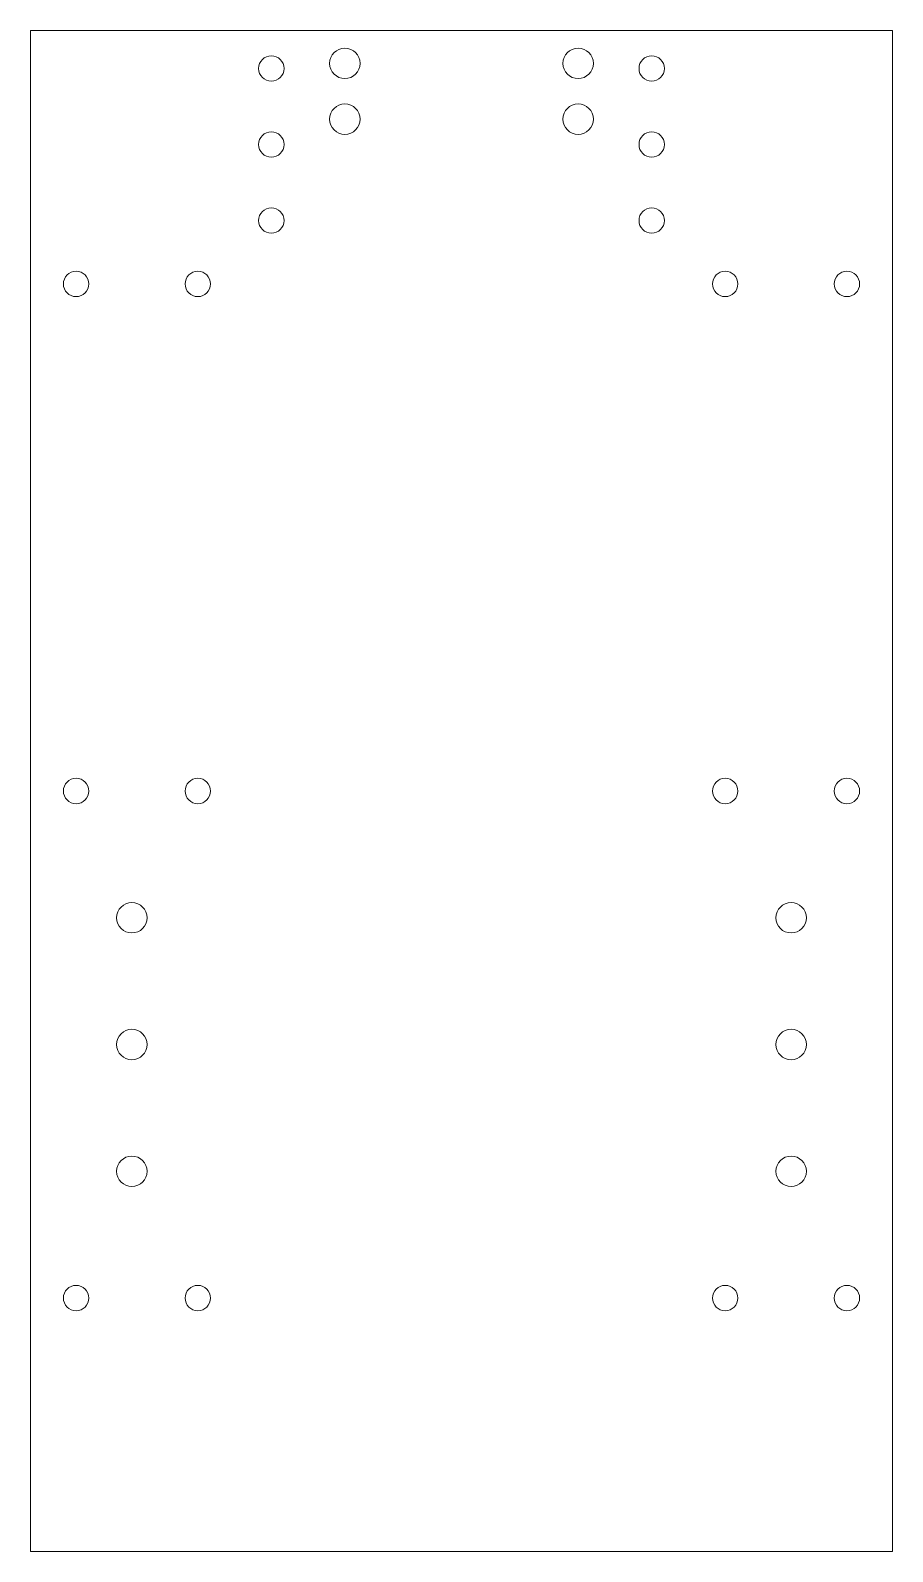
# Model space of a CAD drawing. Header units: millimetres. Extents: x 0 to 170, y 0 to 300.
import ezdxf

# ---------------------------------------------------------------- set-up
doc = ezdxf.new("R2010")
doc.units = ezdxf.units.MM

msp = doc.modelspace()

# ---------------------------------------------------------------- linework, layer by layer
at = {"color": 7, "linetype": 'Continuous', "lineweight": 15}
for p, q in [((170, 300), (0, 300)), ((0, 300), (0, 0)), ((170, 0), (170, 300)), ((0, 0), (170, 0))]:
    msp.add_line(p, q, dxfattribs=at)
for centre, radius in [((47.5, 292.5), 2.5), ((62, 293.5), 3), ((108, 293.5), 3), ((122.5, 292.5), 2.5), ((62, 282.5), 3), ((108, 282.5), 3), ((47.5, 277.5), 2.5), ((122.5, 277.5), 2.5), ((47.5, 262.5), 2.5), ((122.5, 262.5), 2.5), ((9, 250), 2.5), ((33, 250), 2.5), ((137, 250), 2.5), ((161, 250), 2.5), ((9, 150), 2.5), ((33, 150), 2.5), ((137, 150), 2.5), ((161, 150), 2.5), ((20, 125), 3), ((150, 125), 3), ((20, 100), 3), ((150, 100), 3), ((150, 75), 3), ((20, 75), 3), ((9, 50), 2.5), ((33, 50), 2.5), ((137, 50), 2.5), ((161, 50), 2.5)]:
    msp.add_circle(centre, radius, dxfattribs=at)

doc.saveas('drawing.dxf')
